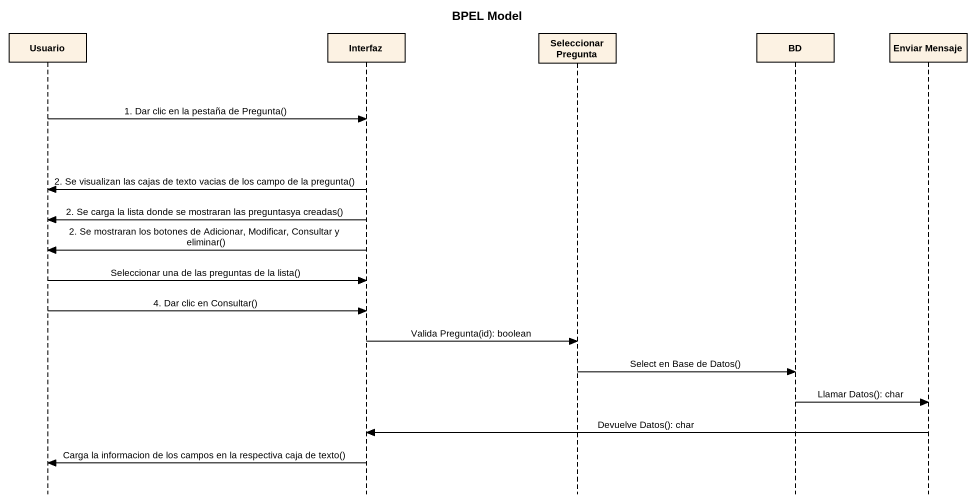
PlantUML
@startuml
title BPEL Model
hide footbox
participant Usuario
participant Interfaz
participant "Seleccionar Pregunta" as Seleccionar_Pregunta
participant BD
participant "Enviar Mensaje" as Enviar_Mensaje

Usuario -> Interfaz : 1. Dar clic en la pestaña de Pregunta()
Interfaz -> Usuario : 2. Se visualizan las cajas de texto vacias de los campo de la pregunta()
Interfaz -> Usuario : 2. Se carga la lista donde se mostraran las preguntasya creadas()
Interfaz -> Usuario : 2. Se mostraran los botones de Adicionar, Modificar, Consultar y eliminar()
Usuario -> Interfaz : Seleccionar una de las preguntas de la lista()
Usuario -> Interfaz : 4. Dar clic en Consultar()
Interfaz -> Seleccionar_Pregunta : Valida Pregunta(id): boolean
Seleccionar_Pregunta -> BD : Select en Base de Datos()
BD -> Enviar_Mensaje : Llamar Datos(): char
Enviar_Mensaje -> Interfaz : Devuelve Datos(): char
Interfaz -> Usuario : Carga la informacion de los campos en la respectiva caja de texto()
@enduml
